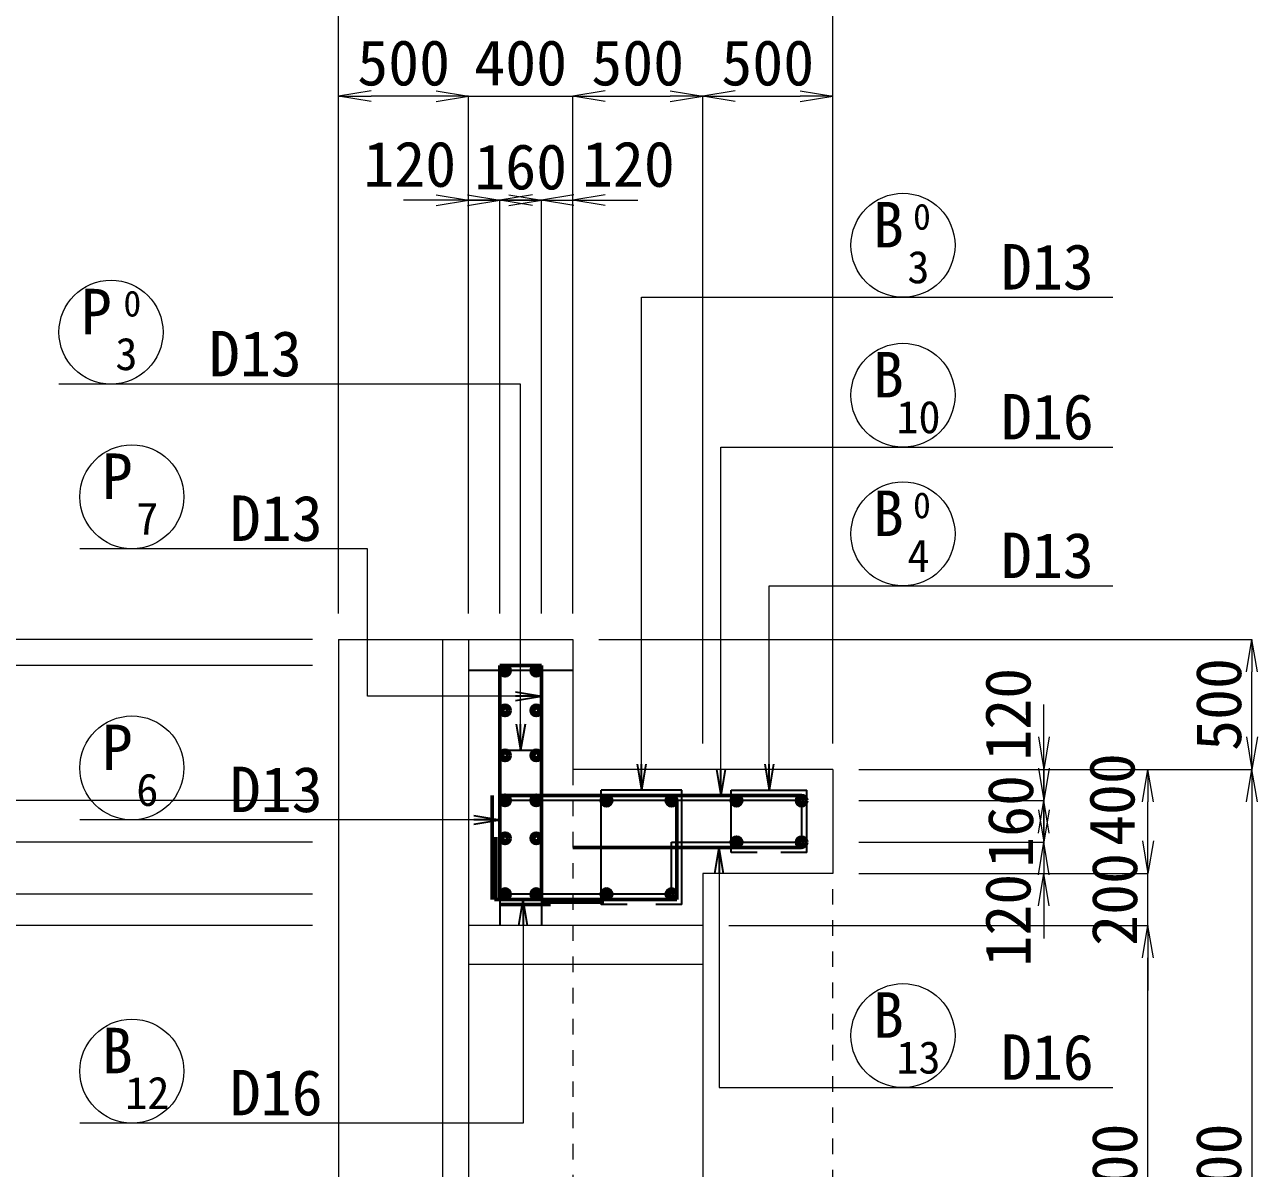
# Model space of a CAD drawing. Header units: millimetres. Extents: x 169470 to 758170, y -17820 to 11880.
# Drawn here: x 512093 to 516833, y 2366 to 6766 of the extents above; entities that cross this region are included whole.
import ezdxf
from ezdxf.enums import TextEntityAlignment as Align

# ---------------------------------------------------------------- set-up
doc = ezdxf.new("R2010")
doc.units = ezdxf.units.MM
doc.header["$LTSCALE"] = 50
doc.header["$PDSIZE"] = 300
doc.linetypes.add('SXF_跳び破線', pattern=[12, 6, -6])
doc.layers.get('Defpoints').update_dxf_attribs({"color": 151})
for name, color, linetype, lineweight in [('D-BGD', 7, 'Continuous', 13), ('D-STR', 1, 'Continuous', 50), ('D-STR-DIM', 7, 'Continuous', 13), ('D-STR-HTXT', 7, 'Continuous', 13), ('D-STR-STR2', 6, 'Continuous', 25), ('D-STR-STR3', 4, 'Continuous', 25), ('D-STR-TXT', 7, 'Continuous', 13)]:
    doc.layers.add(name, color=color, linetype=linetype, lineweight=lineweight)
doc.styles.add('MS ゴシック', font='MS Gothic.ttf')
doc.styles.add('YOKO_GOTHIC', font='MS Gothic.ttf')
doc.dimstyles.new('DIM-50', dxfattribs={"dimscale": 50, "dimtxt": 3.5, "dimasz": 2.5, "dimexe": 0, "dimexo": 2, "dimgap": 0.8, "dimtad": 1, "dimdec": 0, "dimzin": 1, "dimdsep": 46, "dimtxsty": 'MS ゴシック', "dimblk": 'OPEN', "dimcen": 0.1, "dimclrd": 256, "dimclre": 256, "dimclrt": 256, "dimaunit": 1, "dimadec": 3, "dimazin": 0, "dimtfac": 1, "dimtdec": 0, "dimtix": 1, "dimtmove": 2, "dimatfit": 3, "dimldrblk": 'OPEN', "dimfxl": 1, "dimlwd": -1, "dimlwe": -1, "dimarcsym": 2})
doc.dimstyles.new('S50', dxfattribs={"dimscale": 50, "dimtxt": 3.5, "dimasz": 2, "dimexe": 1, "dimexo": 1, "dimgap": 1, "dimtad": 1, "dimdec": 0, "dimzin": 1, "dimdsep": 46, "dimtxsty": 'YOKO_GOTHIC', "dimblk": 'OPEN', "dimcen": 0, "dimclrd": 256, "dimclre": 256, "dimclrt": 256, "dimaunit": 1, "dimadec": 3, "dimazin": 0, "dimtfac": 1, "dimtdec": 0, "dimtix": 1, "dimtmove": 2, "dimatfit": 3, "dimldrblk": 'OPEN', "dimfxl": 1, "dimlwd": -1, "dimlwe": -1, "dimarcsym": 0})

# ---------------------------------------------------------------- blocks, each defined once
blk = doc.blocks.new('B')
at = {"layer": 'D-STR-STR2', "lineweight": 50}
for radius in [20, 10]:
    blk.add_circle((5866.7, 22812.3), radius, dxfattribs=at)
blk = doc.blocks.new('_Open')
at = {"color": 0, "linetype": 'ByBlock', "lineweight": -2}
for p, q in [((-1, 0.167), (0, 0)), ((-1, -0.167), (0, 0)), ((0, 0), (-1, 0))]:
    blk.add_line(p, q, dxfattribs=at)
blk = doc.blocks.new('*D1876')
at = {"layer": 'D-STR-DIM', "ltscale": 1500, "transparency": 16777216}
for p, q in [((511184.8, 4526), (511184.8, 4651)), ((513200.5, 4401), (511184.8, 4401)), ((511184.8, 4401), (511184.8, 4301)), ((513200.5, 4301), (511184.8, 4301)), ((511184.8, 4176), (511184.8, 4051))]:
    blk.add_line(p, q, dxfattribs=at)
at = {"layer": 'Defpoints', "color": 0, "ltscale": 1500, "transparency": 16777216}
for p in [(513300.5, 4401), (511184.8, 4301), (513300.5, 4301)]:
    blk.add_point(p, dxfattribs=at)
at = {"layer": 'D-STR-DIM', "ltscale": 1500, "transparency": 16777216, "xscale": 125, "yscale": 125, "zscale": 125}
for p, rotation in [((511184.8, 4401), 270), ((511184.8, 4301), 90)]:
    blk.add_blockref('_Open', p, dxfattribs=dict(at, rotation=rotation))
at = {"layer": 'D-STR-DIM', "ltscale": 1500, "transparency": 16777216, "insert": (511057.3, 4611.8), "char_height": 175, "attachment_point": 5, "rotation": 90, "style": 'MS ゴシック'}
blk.add_mtext('100', dxfattribs=at)
blk = doc.blocks.new('*D520')
at = {"layer": 'D-STR-DIM', "ltscale": 1500, "transparency": 16777216}
for p, q in [((511184.8, 4426), (511184.8, 4551)), ((513200.5, 4301), (511184.8, 4301)), ((511184.8, 4301), (511184.8, 3781)), ((513200.5, 3781), (511184.8, 3781)), ((511184.8, 3656), (511184.8, 3531))]:
    blk.add_line(p, q, dxfattribs=at)
at = {"layer": 'Defpoints', "color": 0, "ltscale": 1500, "transparency": 16777216}
for p in [(513300.5, 4301), (511184.8, 3781), (513300.5, 3781)]:
    blk.add_point(p, dxfattribs=at)
at = {"layer": 'D-STR-DIM', "ltscale": 1500, "transparency": 16777216, "xscale": 125, "yscale": 125, "zscale": 125}
for p, rotation in [((511184.8, 4301), 270), ((511184.8, 3781), 90)]:
    blk.add_blockref('_Open', p, dxfattribs=dict(at, rotation=rotation))
at = {"layer": 'D-STR-DIM', "ltscale": 1500, "transparency": 16777216, "char_height": 175, "attachment_point": 5, "rotation": 90, "style": 'MS ゴシック'}
for s, insert in [('=520', (511312.3, 4041)), ('3@', (511048, 4041))]:
    blk.add_mtext(s, dxfattribs=dict(at, insert=insert))
blk = doc.blocks.new('*D521')
at = {"layer": 'D-STR-DIM', "ltscale": 1500, "transparency": 16777216}
for p, q in [((511184.8, 3546), (511184.8, 3671)), ((513200.5, 3421), (511184.8, 3421)), ((511184.8, 3421), (511184.8, 3301)), ((513200.5, 3301), (511184.8, 3301)), ((511184.8, 3176), (511184.8, 3051))]:
    blk.add_line(p, q, dxfattribs=at)
at = {"layer": 'Defpoints', "color": 0, "ltscale": 1500, "transparency": 16777216}
for p in [(513300.5, 3421), (511184.8, 3301), (513300.5, 3301)]:
    blk.add_point(p, dxfattribs=at)
at = {"layer": 'D-STR-DIM', "ltscale": 1500, "transparency": 16777216, "xscale": 125, "yscale": 125, "zscale": 125}
for p, rotation in [((511184.8, 3421), 270), ((511184.8, 3301), 90)]:
    blk.add_blockref('_Open', p, dxfattribs=dict(at, rotation=rotation))
at = {"layer": 'D-STR-DIM', "ltscale": 1500, "transparency": 16777216, "insert": (511057.3, 3109), "char_height": 175, "attachment_point": 5, "rotation": 90, "style": 'MS ゴシック'}
blk.add_mtext('120', dxfattribs=at)
blk = doc.blocks.new('*D395')
at = {"layer": 'D-STR-DIM', "ltscale": 1500, "transparency": 16777216}
for p, q in [((513200.5, 3301), (510784.8, 3301)), ((510784.8, 1426), (510784.8, 3176)), ((513200.5, 1301), (510784.8, 1301))]:
    blk.add_line(p, q, dxfattribs=at)
at = {"layer": 'Defpoints', "color": 0, "ltscale": 1500, "transparency": 16777216}
for p in [(510784.8, 3301), (513300.5, 3301), (513300.5, 1301)]:
    blk.add_point(p, dxfattribs=at)
at = {"layer": 'D-STR-DIM', "ltscale": 1500, "transparency": 16777216, "xscale": 125, "yscale": 125, "zscale": 125}
for p, rotation in [((510784.8, 3301), 90), ((510784.8, 1301), 270)]:
    blk.add_blockref('_Open', p, dxfattribs=dict(at, rotation=rotation))
at = {"layer": 'D-STR-DIM', "ltscale": 1500, "transparency": 16777216, "insert": (510657.3, 2301), "char_height": 175, "attachment_point": 5, "rotation": 90, "style": 'MS ゴシック'}
blk.add_mtext('2000', dxfattribs=at)
blk = doc.blocks.new('*D1842')
at = {"layer": 'D-STR-DIM', "ltscale": 1500, "transparency": 16777216}
for p, q in [((513200.5, 4401), (510784.8, 4401)), ((510784.8, 3426), (510784.8, 4276)), ((513200.5, 3301), (510784.8, 3301))]:
    blk.add_line(p, q, dxfattribs=at)
at = {"layer": 'Defpoints', "color": 0, "ltscale": 1500, "transparency": 16777216}
for p in [(510784.8, 4401), (513300.5, 4401), (513300.5, 3301)]:
    blk.add_point(p, dxfattribs=at)
at = {"layer": 'D-STR-DIM', "ltscale": 1500, "transparency": 16777216, "xscale": 125, "yscale": 125, "zscale": 125}
for p, rotation in [((510784.8, 4401), 90), ((510784.8, 3301), 270)]:
    blk.add_blockref('_Open', p, dxfattribs=dict(at, rotation=rotation))
at = {"layer": 'D-STR-DIM', "ltscale": 1500, "transparency": 16777216, "insert": (510657.3, 3851), "char_height": 175, "attachment_point": 5, "rotation": 90, "style": 'MS ゴシック'}
blk.add_mtext('1100', dxfattribs=at)
blk = doc.blocks.new('*D396')
at = {"layer": 'D-STR-DIM', "ltscale": 1500, "transparency": 16777216}
for p, q in [((513200.5, 4401), (510384.8, 4401)), ((510384.8, 826), (510384.8, 4276)), ((513200.5, 701), (510384.8, 701))]:
    blk.add_line(p, q, dxfattribs=at)
at = {"layer": 'Defpoints', "color": 0, "ltscale": 1500, "transparency": 16777216}
for p in [(510384.8, 4401), (513300.5, 4401), (513300.5, 701)]:
    blk.add_point(p, dxfattribs=at)
at = {"layer": 'D-STR-DIM', "ltscale": 1500, "transparency": 16777216, "xscale": 125, "yscale": 125, "zscale": 125}
for p, rotation in [((510384.8, 4401), 90), ((510384.8, 701), 270)]:
    blk.add_blockref('_Open', p, dxfattribs=dict(at, rotation=rotation))
at = {"layer": 'D-STR-DIM', "ltscale": 1500, "transparency": 16777216, "insert": (510257.3, 2551), "char_height": 175, "attachment_point": 5, "rotation": 90, "style": 'MS ゴシック'}
blk.add_mtext('3700', dxfattribs=at)
blk = doc.blocks.new('*D1843')
at = {"layer": 'D-STR-DIM', "ltscale": 1500, "transparency": 16777216}
for p, q in [((513675.5, 6090.8), (513550.5, 6090.8)), ((513800.5, 4501), (513800.5, 6090.8)), ((513800.5, 6090.8), (513920.5, 6090.8)), ((513920.5, 4501), (513920.5, 6090.8)), ((514045.5, 6090.8), (514170.5, 6090.8))]:
    blk.add_line(p, q, dxfattribs=at)
at = {"layer": 'Defpoints', "color": 0, "ltscale": 1500, "transparency": 16777216}
for p in [(513920.5, 6090.8), (513800.5, 4401), (513920.5, 4401)]:
    blk.add_point(p, dxfattribs=at)
at = {"layer": 'D-STR-DIM', "ltscale": 1500, "transparency": 16777216, "xscale": 125, "yscale": 125, "zscale": 125}
blk.add_blockref('_Open', (513800.5, 6090.8), dxfattribs=at)
at = {"layer": 'D-STR-DIM', "ltscale": 1500, "transparency": 16777216, "xscale": 125, "yscale": 125, "zscale": 125, "rotation": 180}
blk.add_blockref('_Open', (513920.5, 6090.8), dxfattribs=at)
at = {"layer": 'D-STR-DIM', "ltscale": 1500, "transparency": 16777216, "insert": (513573.9, 6228.3), "char_height": 175, "attachment_point": 5, "style": 'MS ゴシック'}
blk.add_mtext('120', dxfattribs=at)
blk = doc.blocks.new('*D397')
at = {"layer": 'D-STR-DIM', "ltscale": 1500, "transparency": 16777216}
for p, q in [((513795.5, 6090.8), (513670.5, 6090.8)), ((513920.5, 4501), (513920.5, 6090.8)), ((513920.5, 6090.8), (514080.5, 6090.8)), ((514080.5, 4501), (514080.5, 6090.8)), ((514205.5, 6090.8), (514330.5, 6090.8))]:
    blk.add_line(p, q, dxfattribs=at)
at = {"layer": 'Defpoints', "color": 0, "ltscale": 1500, "transparency": 16777216}
for p in [(514080.5, 6090.8), (513920.5, 4401), (514080.5, 4401)]:
    blk.add_point(p, dxfattribs=at)
at = {"layer": 'D-STR-DIM', "ltscale": 1500, "transparency": 16777216, "xscale": 125, "yscale": 125, "zscale": 125}
blk.add_blockref('_Open', (513920.5, 6090.8), dxfattribs=at)
at = {"layer": 'D-STR-DIM', "ltscale": 1500, "transparency": 16777216, "xscale": 125, "yscale": 125, "zscale": 125, "rotation": 180}
blk.add_blockref('_Open', (514080.5, 6090.8), dxfattribs=at)
at = {"layer": 'D-STR-DIM', "ltscale": 1500, "transparency": 16777216, "insert": (514000.5, 6218.3), "char_height": 175, "attachment_point": 5, "style": 'MS ゴシック'}
blk.add_mtext('160', dxfattribs=at)
blk = doc.blocks.new('*D1844')
at = {"layer": 'D-STR-DIM', "ltscale": 1500, "transparency": 16777216}
for p, q in [((513955.5, 6090.8), (513830.5, 6090.8)), ((514080.5, 4501), (514080.5, 6090.8)), ((514080.5, 6090.8), (514200.5, 6090.8)), ((514200.5, 4501), (514200.5, 6090.8)), ((514325.5, 6090.8), (514450.5, 6090.8))]:
    blk.add_line(p, q, dxfattribs=at)
at = {"layer": 'Defpoints', "color": 0, "ltscale": 1500, "transparency": 16777216}
for p in [(514200.5, 6090.8), (514080.5, 4401), (514200.5, 4401)]:
    blk.add_point(p, dxfattribs=at)
at = {"layer": 'D-STR-DIM', "ltscale": 1500, "transparency": 16777216, "xscale": 125, "yscale": 125, "zscale": 125}
blk.add_blockref('_Open', (514080.5, 6090.8), dxfattribs=at)
at = {"layer": 'D-STR-DIM', "ltscale": 1500, "transparency": 16777216, "xscale": 125, "yscale": 125, "zscale": 125, "rotation": 180}
blk.add_blockref('_Open', (514200.5, 6090.8), dxfattribs=at)
at = {"layer": 'D-STR-DIM', "ltscale": 1500, "transparency": 16777216, "insert": (514414.6, 6228.3), "char_height": 175, "attachment_point": 5, "style": 'MS ゴシック'}
blk.add_mtext('120', dxfattribs=at)
blk = doc.blocks.new('*D398')
at = {"layer": 'D-STR-DIM', "ltscale": 1500, "transparency": 16777216}
for p, q in [((513300.5, 4501), (513300.5, 6490.8)), ((513675.5, 6490.8), (513425.5, 6490.8)), ((513800.5, 4501), (513800.5, 6490.8))]:
    blk.add_line(p, q, dxfattribs=at)
at = {"layer": 'Defpoints', "color": 0, "ltscale": 1500, "transparency": 16777216}
for p in [(513300.5, 6490.8), (513300.5, 4401), (513800.5, 4401)]:
    blk.add_point(p, dxfattribs=at)
at = {"layer": 'D-STR-DIM', "ltscale": 1500, "transparency": 16777216, "xscale": 125, "yscale": 125, "zscale": 125, "rotation": 180}
blk.add_blockref('_Open', (513300.5, 6490.8), dxfattribs=at)
at = {"layer": 'D-STR-DIM', "ltscale": 1500, "transparency": 16777216, "xscale": 125, "yscale": 125, "zscale": 125}
blk.add_blockref('_Open', (513800.5, 6490.8), dxfattribs=at)
at = {"layer": 'D-STR-DIM', "ltscale": 1500, "transparency": 16777216, "insert": (513550.5, 6618.3), "char_height": 175, "attachment_point": 5, "style": 'MS ゴシック'}
blk.add_mtext('500', dxfattribs=at)
blk = doc.blocks.new('*D399')
at = {"layer": 'D-STR-DIM', "ltscale": 1500, "transparency": 16777216}
for p, q in [((513675.5, 6490.8), (513550.5, 6490.8)), ((513800.5, 4501), (513800.5, 6490.8)), ((513800.5, 6490.8), (514200.5, 6490.8)), ((514200.5, 4501), (514200.5, 6490.8)), ((514325.5, 6490.8), (514450.5, 6490.8))]:
    blk.add_line(p, q, dxfattribs=at)
at = {"layer": 'Defpoints', "color": 0, "ltscale": 1500, "transparency": 16777216}
for p in [(514200.5, 6490.8), (513800.5, 4401), (514200.5, 4401)]:
    blk.add_point(p, dxfattribs=at)
at = {"layer": 'D-STR-DIM', "ltscale": 1500, "transparency": 16777216, "xscale": 125, "yscale": 125, "zscale": 125}
blk.add_blockref('_Open', (513800.5, 6490.8), dxfattribs=at)
at = {"layer": 'D-STR-DIM', "ltscale": 1500, "transparency": 16777216, "xscale": 125, "yscale": 125, "zscale": 125, "rotation": 180}
blk.add_blockref('_Open', (514200.5, 6490.8), dxfattribs=at)
at = {"layer": 'D-STR-DIM', "ltscale": 1500, "transparency": 16777216, "insert": (514000.5, 6618.3), "char_height": 175, "attachment_point": 5, "style": 'MS ゴシック'}
blk.add_mtext('400', dxfattribs=at)
blk = doc.blocks.new('*D400')
at = {"layer": 'D-STR-DIM', "ltscale": 1500, "transparency": 16777216}
for p, q in [((514200.5, 4501), (514200.5, 6490.8)), ((514325.5, 6490.8), (514575.5, 6490.8)), ((514700.5, 4001), (514700.5, 6490.8))]:
    blk.add_line(p, q, dxfattribs=at)
at = {"layer": 'Defpoints', "color": 0, "ltscale": 1500, "transparency": 16777216}
for p in [(514700.5, 6490.8), (514200.5, 4401), (514700.5, 3901)]:
    blk.add_point(p, dxfattribs=at)
at = {"layer": 'D-STR-DIM', "ltscale": 1500, "transparency": 16777216, "xscale": 125, "yscale": 125, "zscale": 125, "rotation": 180}
blk.add_blockref('_Open', (514200.5, 6490.8), dxfattribs=at)
at = {"layer": 'D-STR-DIM', "ltscale": 1500, "transparency": 16777216, "xscale": 125, "yscale": 125, "zscale": 125}
blk.add_blockref('_Open', (514700.5, 6490.8), dxfattribs=at)
at = {"layer": 'D-STR-DIM', "ltscale": 1500, "transparency": 16777216, "insert": (514450.5, 6618.3), "char_height": 175, "attachment_point": 5, "style": 'MS ゴシック'}
blk.add_mtext('500', dxfattribs=at)
blk = doc.blocks.new('*D1845')
at = {"layer": 'D-STR-DIM', "ltscale": 1500, "transparency": 16777216}
for p, q in [((514700.5, 4001), (514700.5, 6490.8)), ((514825.5, 6490.8), (515075.5, 6490.8)), ((515200.5, 4001), (515200.5, 6490.8))]:
    blk.add_line(p, q, dxfattribs=at)
at = {"layer": 'Defpoints', "color": 0, "ltscale": 1500, "transparency": 16777216}
for p in [(515200.5, 6490.8), (514700.5, 3901), (515200.5, 3901)]:
    blk.add_point(p, dxfattribs=at)
at = {"layer": 'D-STR-DIM', "ltscale": 1500, "transparency": 16777216, "xscale": 125, "yscale": 125, "zscale": 125, "rotation": 180}
blk.add_blockref('_Open', (514700.5, 6490.8), dxfattribs=at)
at = {"layer": 'D-STR-DIM', "ltscale": 1500, "transparency": 16777216, "xscale": 125, "yscale": 125, "zscale": 125}
blk.add_blockref('_Open', (515200.5, 6490.8), dxfattribs=at)
at = {"layer": 'D-STR-DIM', "ltscale": 1500, "transparency": 16777216, "insert": (514950.5, 6618.3), "char_height": 175, "attachment_point": 5, "style": 'MS ゴシック'}
blk.add_mtext('500', dxfattribs=at)
blk = doc.blocks.new('*D401')
at = {"layer": 'D-STR-DIM', "ltscale": 1500, "transparency": 16777216}
for p, q in [((513300.5, 4501), (513300.5, 6890.8)), ((515075.5, 6890.8), (513425.5, 6890.8)), ((515200.5, 4001), (515200.5, 6890.8))]:
    blk.add_line(p, q, dxfattribs=at)
at = {"layer": 'Defpoints', "color": 0, "ltscale": 1500, "transparency": 16777216}
for p in [(513300.5, 6890.8), (513300.5, 4401), (515200.5, 3901)]:
    blk.add_point(p, dxfattribs=at)
at = {"layer": 'D-STR-DIM', "ltscale": 1500, "transparency": 16777216, "xscale": 125, "yscale": 125, "zscale": 125, "rotation": 180}
blk.add_blockref('_Open', (513300.5, 6890.8), dxfattribs=at)
at = {"layer": 'D-STR-DIM', "ltscale": 1500, "transparency": 16777216, "xscale": 125, "yscale": 125, "zscale": 125}
blk.add_blockref('_Open', (515200.5, 6890.8), dxfattribs=at)
at = {"layer": 'D-STR-DIM', "ltscale": 1500, "transparency": 16777216, "insert": (514250.5, 7018.3), "char_height": 175, "attachment_point": 5, "style": 'MS ゴシック'}
blk.add_mtext('1900', dxfattribs=at)
blk = doc.blocks.new('*D411')
at = {"layer": 'D-STR-DIM', "ltscale": 1500, "transparency": 16777216}
for p, q in [((516012.4, 4026), (516012.4, 4151)), ((515300.5, 3901), (516012.4, 3901)), ((516012.4, 3901), (516012.4, 3781)), ((515300.5, 3781), (516012.4, 3781)), ((516012.4, 3656), (516012.4, 3531))]:
    blk.add_line(p, q, dxfattribs=at)
at = {"layer": 'Defpoints', "color": 0, "ltscale": 1500, "transparency": 16777216}
for p in [(515200.5, 3901), (515200.5, 3781), (516012.4, 3781)]:
    blk.add_point(p, dxfattribs=at)
at = {"layer": 'D-STR-DIM', "ltscale": 1500, "transparency": 16777216, "xscale": 125, "yscale": 125, "zscale": 125}
for p, rotation in [((516012.4, 3901), 270), ((516012.4, 3781), 90)]:
    blk.add_blockref('_Open', p, dxfattribs=dict(at, rotation=rotation))
at = {"layer": 'D-STR-DIM', "ltscale": 1500, "transparency": 16777216, "insert": (515874.9, 4113.2), "char_height": 175, "attachment_point": 5, "rotation": 90, "style": 'MS ゴシック'}
blk.add_mtext('120', dxfattribs=at)
blk = doc.blocks.new('*D412')
at = {"layer": 'D-STR-DIM', "ltscale": 1500, "transparency": 16777216}
for p, q in [((516012.4, 3906), (516012.4, 4031)), ((515300.5, 3781), (516012.4, 3781)), ((516012.4, 3781), (516012.4, 3621)), ((515300.5, 3621), (516012.4, 3621)), ((516012.4, 3496), (516012.4, 3371))]:
    blk.add_line(p, q, dxfattribs=at)
at = {"layer": 'Defpoints', "color": 0, "ltscale": 1500, "transparency": 16777216}
for p in [(515200.5, 3781), (515200.5, 3621), (516012.4, 3621)]:
    blk.add_point(p, dxfattribs=at)
at = {"layer": 'D-STR-DIM', "ltscale": 1500, "transparency": 16777216, "xscale": 125, "yscale": 125, "zscale": 125}
for p, rotation in [((516012.4, 3781), 270), ((516012.4, 3621), 90)]:
    blk.add_blockref('_Open', p, dxfattribs=dict(at, rotation=rotation))
at = {"layer": 'D-STR-DIM', "ltscale": 1500, "transparency": 16777216, "insert": (515884.9, 3701), "char_height": 175, "attachment_point": 5, "rotation": 90, "style": 'MS ゴシック'}
blk.add_mtext('160', dxfattribs=at)
blk = doc.blocks.new('*D413')
at = {"layer": 'D-STR-DIM', "ltscale": 1500, "transparency": 16777216}
for p, q in [((516012.4, 3746), (516012.4, 3871)), ((515300.5, 3621), (516012.4, 3621)), ((516012.4, 3621), (516012.4, 3501)), ((515300.5, 3501), (516012.4, 3501)), ((516012.4, 3376), (516012.4, 3251))]:
    blk.add_line(p, q, dxfattribs=at)
at = {"layer": 'Defpoints', "color": 0, "ltscale": 1500, "transparency": 16777216}
for p in [(515200.5, 3621), (515200.5, 3501), (516012.4, 3501)]:
    blk.add_point(p, dxfattribs=at)
at = {"layer": 'D-STR-DIM', "ltscale": 1500, "transparency": 16777216, "xscale": 125, "yscale": 125, "zscale": 125}
for p, rotation in [((516012.4, 3621), 270), ((516012.4, 3501), 90)]:
    blk.add_blockref('_Open', p, dxfattribs=dict(at, rotation=rotation))
at = {"layer": 'D-STR-DIM', "ltscale": 1500, "transparency": 16777216, "insert": (515874.9, 3320.9), "char_height": 175, "attachment_point": 5, "rotation": 90, "style": 'MS ゴシック'}
blk.add_mtext('120', dxfattribs=at)
blk = doc.blocks.new('*D1850')
at = {"layer": 'D-STR-DIM', "ltscale": 1500, "transparency": 16777216}
for p, q in [((514800.5, 3301), (516412.4, 3301)), ((516412.4, 1426), (516412.4, 3176)), ((514800.5, 1301), (516412.4, 1301))]:
    blk.add_line(p, q, dxfattribs=at)
at = {"layer": 'Defpoints', "color": 0, "ltscale": 1500, "transparency": 16777216}
for p in [(514700.5, 3301), (516412.4, 3301), (514700.5, 1301)]:
    blk.add_point(p, dxfattribs=at)
at = {"layer": 'D-STR-DIM', "ltscale": 1500, "transparency": 16777216, "xscale": 125, "yscale": 125, "zscale": 125}
for p, rotation in [((516412.4, 3301), 90), ((516412.4, 1301), 270)]:
    blk.add_blockref('_Open', p, dxfattribs=dict(at, rotation=rotation))
at = {"layer": 'D-STR-DIM', "ltscale": 1500, "transparency": 16777216, "insert": (516284.9, 2301), "char_height": 175, "attachment_point": 5, "rotation": 90, "style": 'MS ゴシック'}
blk.add_mtext('2000', dxfattribs=at)
blk = doc.blocks.new('*D1851')
at = {"layer": 'D-STR-DIM', "ltscale": 1500, "transparency": 16777216}
for p, q in [((516412.4, 3626), (516412.4, 3751)), ((515300.5, 3501), (516412.4, 3501)), ((516412.4, 3301), (516412.4, 3501)), ((514800.5, 3301), (516412.4, 3301)), ((516412.4, 3176), (516412.4, 3051))]:
    blk.add_line(p, q, dxfattribs=at)
at = {"layer": 'Defpoints', "color": 0, "ltscale": 1500, "transparency": 16777216}
for p in [(515200.5, 3501), (516412.4, 3501), (514700.5, 3301)]:
    blk.add_point(p, dxfattribs=at)
at = {"layer": 'D-STR-DIM', "ltscale": 1500, "transparency": 16777216, "xscale": 125, "yscale": 125, "zscale": 125}
for p, rotation in [((516412.4, 3501), 270), ((516412.4, 3301), 90)]:
    blk.add_blockref('_Open', p, dxfattribs=dict(at, rotation=rotation))
at = {"layer": 'D-STR-DIM', "ltscale": 1500, "transparency": 16777216, "insert": (516284.9, 3401), "char_height": 175, "attachment_point": 5, "rotation": 90, "style": 'MS ゴシック'}
blk.add_mtext('200', dxfattribs=at)
blk = doc.blocks.new('*D1852')
at = {"layer": 'D-STR-DIM', "ltscale": 1500, "transparency": 16777216}
for p, q in [((515300.5, 3901), (516412.4, 3901)), ((516412.4, 3626), (516412.4, 3776)), ((515300.5, 3501), (516412.4, 3501))]:
    blk.add_line(p, q, dxfattribs=at)
at = {"layer": 'Defpoints', "color": 0, "ltscale": 1500, "transparency": 16777216}
for p in [(515200.5, 3901), (516412.4, 3901), (515200.5, 3501)]:
    blk.add_point(p, dxfattribs=at)
at = {"layer": 'D-STR-DIM', "ltscale": 1500, "transparency": 16777216, "xscale": 125, "yscale": 125, "zscale": 125}
for p, rotation in [((516412.4, 3901), 90), ((516412.4, 3501), 270)]:
    blk.add_blockref('_Open', p, dxfattribs=dict(at, rotation=rotation))
at = {"layer": 'D-STR-DIM', "ltscale": 1500, "transparency": 16777216, "insert": (516274.9, 3785.1), "char_height": 175, "attachment_point": 5, "rotation": 90, "style": 'MS ゴシック'}
blk.add_mtext('400', dxfattribs=at)
blk = doc.blocks.new('*D417')
at = {"layer": 'D-STR-DIM', "ltscale": 1500, "transparency": 16777216}
for p, q in [((515300.5, 3901), (516812.4, 3901)), ((516812.4, 3776), (516812.4, 826)), ((515300.5, 701), (516812.4, 701))]:
    blk.add_line(p, q, dxfattribs=at)
at = {"layer": 'Defpoints', "color": 0, "ltscale": 1500, "transparency": 16777216}
for p in [(515200.5, 3901), (515200.5, 701), (516812.4, 701)]:
    blk.add_point(p, dxfattribs=at)
at = {"layer": 'D-STR-DIM', "ltscale": 1500, "transparency": 16777216, "xscale": 125, "yscale": 125, "zscale": 125}
for p, rotation in [((516812.4, 3901), 90), ((516812.4, 701), 270)]:
    blk.add_blockref('_Open', p, dxfattribs=dict(at, rotation=rotation))
at = {"layer": 'D-STR-DIM', "ltscale": 1500, "transparency": 16777216, "insert": (516684.9, 2301), "char_height": 175, "attachment_point": 5, "rotation": 90, "style": 'MS ゴシック'}
blk.add_mtext('3200', dxfattribs=at)
blk = doc.blocks.new('*D418')
at = {"layer": 'D-STR-DIM', "ltscale": 1500, "transparency": 16777216}
for p, q in [((514300.5, 4401), (516812.4, 4401)), ((516812.4, 4026), (516812.4, 4276)), ((515300.5, 3901), (516812.4, 3901))]:
    blk.add_line(p, q, dxfattribs=at)
at = {"layer": 'Defpoints', "color": 0, "ltscale": 1500, "transparency": 16777216}
for p in [(514200.5, 4401), (516812.4, 4401), (515200.5, 3901)]:
    blk.add_point(p, dxfattribs=at)
at = {"layer": 'D-STR-DIM', "ltscale": 1500, "transparency": 16777216, "xscale": 125, "yscale": 125, "zscale": 125}
for p, rotation in [((516812.4, 4401), 90), ((516812.4, 3901), 270)]:
    blk.add_blockref('_Open', p, dxfattribs=dict(at, rotation=rotation))
at = {"layer": 'D-STR-DIM', "ltscale": 1500, "transparency": 16777216, "insert": (516684.9, 4151), "char_height": 175, "attachment_point": 5, "rotation": 90, "style": 'MS ゴシック'}
blk.add_mtext('500', dxfattribs=at)
blk = doc.blocks.new('*D2531')
at = {"layer": 'D-STR-DIM', "transparency": 16777216}
for p, q in [((511184.8, 3746), (511184.8, 3871)), ((513200.5, 3621), (511184.8, 3621)), ((511184.8, 3421), (511184.8, 3621)), ((513200.5, 3421), (511184.8, 3421)), ((511184.8, 3296), (511184.8, 3171))]:
    blk.add_line(p, q, dxfattribs=at)
at = {"layer": 'Defpoints', "color": 0, "transparency": 16777216}
for p in [(511184.8, 3621), (513300.5, 3621), (513300.5, 3421)]:
    blk.add_point(p, dxfattribs=at)
at = {"layer": 'D-STR-DIM', "transparency": 16777216, "xscale": 125, "yscale": 125, "zscale": 125}
for p, rotation in [((511184.8, 3621), 270), ((511184.8, 3421), 90)]:
    blk.add_blockref('_Open', p, dxfattribs=dict(at, rotation=rotation))
at = {"layer": 'D-STR-DIM', "transparency": 16777216, "insert": (511057.3, 3521), "char_height": 175, "attachment_point": 5, "rotation": 90, "style": 'MS ゴシック'}
blk.add_mtext('200', dxfattribs=at)
blk = doc.blocks.new('*D2532')
at = {"layer": 'D-STR-DIM', "transparency": 16777216}
for p, q in [((511184.8, 3906), (511184.8, 4031)), ((513200.5, 3781), (511184.8, 3781)), ((511184.8, 3621), (511184.8, 3781)), ((513200.5, 3621), (511184.8, 3621)), ((511184.8, 3496), (511184.8, 3371))]:
    blk.add_line(p, q, dxfattribs=at)
at = {"layer": 'Defpoints', "color": 0, "transparency": 16777216}
for p in [(511184.8, 3781), (513300.5, 3781), (513300.5, 3621)]:
    blk.add_point(p, dxfattribs=at)
at = {"layer": 'D-STR-DIM', "transparency": 16777216, "xscale": 125, "yscale": 125, "zscale": 125}
for p, rotation in [((511184.8, 3781), 270), ((511184.8, 3621), 90)]:
    blk.add_blockref('_Open', p, dxfattribs=dict(at, rotation=rotation))
at = {"layer": 'D-STR-DIM', "transparency": 16777216, "insert": (511558.1, 3701), "char_height": 175, "attachment_point": 5, "rotation": 90, "style": 'MS ゴシック'}
blk.add_mtext('160', dxfattribs=at)

msp = doc.modelspace()

# ---------------------------------------------------------------- linework, layer by layer
at = {"layer": 'D-BGD'}
for p, q in [((513300.46, 4401.01), (514200.46, 4401.01)), ((513300.46, 4401.01), (513300.46, 701.01)), ((513700.46, 4401.01), (513700.46, 1301.01)), ((513800.46, 4401.01), (513800.46, 1301.01)), ((514200.46, 4401.01), (514200.46, 3901.01)), ((515200.46, 3901.01), (514200.46, 3901.01)), ((515200.46, 3901.01), (515200.46, 3501.01)), ((514700.46, 3301.01), (513800.46, 3301.01))]:
    msp.add_line(p, q, dxfattribs=at)
at = {"layer": 'D-BGD', "linetype": 'SXF_跳び破線', "ltscale": 0.2}
for p, q in [((514200.46, 3901.01), (514200.46, 1301.01)), ((515200.46, 1101.01), (515200.46, 3501.01))]:
    msp.add_line(p, q, dxfattribs=at)
at = {"layer": 'D-BGD', "ltscale": 0.2}
msp.add_line((514700.46, 3151.01), (513800.46, 3151.01), dxfattribs=at)
at = {"layer": 'D-BGD'}
msp.add_lwpolyline([(515200.46, 3501.01), (514700.46, 3501.01), (514700.46, 1101.01), (515200.46, 1101.01)], dxfattribs=at)
at = {"layer": 'D-STR'}
for p, q in [((513920.46, 4301.01), (513920.46, 3401.01)), ((514080.46, 4301.01), (513920.46, 4301.01)), ((514080.46, 4301.01), (514080.46, 3401.01)), ((513890.46, 3801.01), (513890.46, 3401.01)), ((513920.46, 3801.01), (515080.46, 3801.01)), ((514600.46, 3401.01), (514600.46, 3781.01)), ((513905.46, 3401.01), (513905.46, 3641.01)), ((513920.46, 3596.01), (513920.46, 3401.01)), ((514200.46, 3601.01), (515080.46, 3601.01)), ((513900.46, 3401.01), (514600.46, 3401.01)), ((513920.46, 3381.01), (514115.46, 3381.01)), ((514080.46, 3391.01), (514320.46, 3391.01))]:
    msp.add_line(p, q, dxfattribs=at)
at = {"layer": 'D-STR-HTXT'}
msp.add_line((513411.72, 4749.92), (512305.53, 4749.92), dxfattribs=at)
for centre in [(515470.62, 5917.2), (512425.21, 5583.14), (515470.62, 5340.34), (512505.53, 4949.92), (515470.62, 4807.05), (512505.53, 3906.71), (515470.62, 2876.93), (512505.53, 2740.35)]:
    msp.add_circle(centre, 200, dxfattribs=at)
at = {"layer": 'D-STR-STR3'}
for p, q in [((513920.46, 3975.01), (514080.46, 3975.01)), ((514310.46, 3381.01), (514310.46, 3821.01)), ((514620.46, 3821.01), (514310.46, 3821.01)), ((514620.46, 3381.01), (514620.46, 3821.01)), ((514810.46, 3581.01), (514810.46, 3821.01)), ((514810.46, 3821.01), (515100.46, 3821.01)), ((515100.46, 3581.01), (515100.46, 3821.01)), ((514910.46, 3581.01), (514810.46, 3581.01)), ((515100.46, 3581.01), (515000.46, 3581.01)), ((514410.46, 3381.01), (514310.46, 3381.01)), ((514620.46, 3381.01), (514520.46, 3381.01))]:
    msp.add_line(p, q, dxfattribs=at)
at = {"layer": 'Defpoints'}
for p, q in [((514200.46, 4281.01), (513800.46, 4281.01)), ((513920.46, 4281.01), (513920.46, 3301.01)), ((514080.46, 4281.01), (514080.46, 3301.01)), ((515080.46, 3781.01), (513920.46, 3781.01)), ((515080.46, 3781.01), (515080.46, 3621.01)), ((514580.46, 3621.01), (515080.46, 3621.01)), ((514580.46, 3421.01), (514580.46, 3621.01)), ((514580.46, 3421.01), (513920.46, 3421.01))]:
    msp.add_line(p, q, dxfattribs=at)

# ---------------------------------------------------------------- block references
at = {"layer": 'D-STR-STR2'}
for p in [(508073.81, -18531.26), (508193.81, -18531.26), (508073.81, -18684.26), (508193.81, -18684.26), (508073.81, -18857.26), (508193.81, -18857.26), (508073.81, -19030.26), (508193.81, -19030.26), (508463.81, -19031.26), (508713.81, -19031.26), (508963.81, -19031.26), (509213.81, -19031.26), (508073.81, -19176.26), (508193.81, -19176.26), (508963.81, -19191.26), (509213.81, -19191.26), (508073.81, -19391.26), (508193.81, -19391.26), (508463.81, -19391.26), (508713.81, -19391.26)]:
    msp.add_blockref('B', p, dxfattribs=at)

# ---------------------------------------------------------------- texts
at = {"layer": 'D-STR-TXT', "style": 'YOKO_GOTHIC'}
for s, height, p in [('B', 175, (515414.34, 5908.88)), ('0', 100, (515543.58, 5977.45)), ('3', 125, (515530, 5771.08)), ('P', 175, (512368.94, 5574.82)), ('0', 100, (512507.2, 5643.18)), ('3', 125, (512484.6, 5437.02)), ('B', 175, (515414.34, 5332.02)), ('10', 125, (515530, 5194.22)), ('P', 175, (512449.26, 4941.61)), ('B', 175, (515414.34, 4798.73)), ('0', 100, (515543.58, 4867.3)), ('7', 125, (512564.92, 4803.8)), ('4', 125, (515530, 4660.93)), ('P', 175, (512449.26, 3898.39)), ('6', 125, (512564.92, 3760.59)), ('B', 175, (515414.34, 2868.62)), ('B', 175, (512449.26, 2732.04)), ('13', 125, (515530, 2730.81)), ('12', 125, (512564.92, 2594.23))]:
    msp.add_text(s, height=height, dxfattribs=at).set_placement(p, align=Align.CENTER)
for s, p in [('D13', (515847.14, 5747.2)), ('D13', (512801.73, 5413.14)), ('D16', (515847.14, 5170.34)), ('D13', (512882.05, 4779.92)), ('D13', (515847.14, 4637.05)), ('D13', (512882.05, 3736.71)), ('D16', (515847.14, 2706.93)), ('D16', (512882.05, 2570.35))]:
    msp.add_text(s, height=175, dxfattribs=at).set_placement(p)

# ---------------------------------------------------------------- dimensions: what is measured, and where the dimension line sits
at = {"layer": 'D-STR-DIM', "ltscale": 1500}
for base, p1, p2, picture, middle in [((513300.46, 6890.79), (515200.46, 3901.01), (513300.46, 4401.01), '*D401', (514250.46, 7018.29)), ((513300.46, 6490.79), (513800.46, 4401.01), (513300.46, 4401.01), '*D398', (513550.46, 6618.29)), ((514200.46, 6490.79), (513800.46, 4401.01), (514200.46, 4401.01), '*D399', (514000.46, 6618.29)), ((514700.46, 6490.79), (514200.46, 4401.01), (514700.46, 3901.01), '*D400', (514450.46, 6618.29)), ((515200.46, 6490.79), (514700.46, 3901.01), (515200.46, 3901.01), '*D1845', (514950.46, 6618.29)), ((514080.46, 6090.79), (513920.46, 4401.01), (514080.46, 4401.01), '*D397', (514000.46, 6218.29))]:
    dim = msp.add_linear_dim(base=base, p1=p1, p2=p2, dimstyle='DIM-50', dxfattribs=at)
    dim.commit()
    dim.dimension.update_dxf_attribs({"geometry": picture, "text_midpoint": middle})
for base, p1, p2, picture, middle in [((513920.46, 6090.79), (513800.46, 4401.01), (513920.46, 4401.01), '*D1843', (513573.86, 6228.29)), ((514200.46, 6090.79), (514080.46, 4401.01), (514200.46, 4401.01), '*D1844', (514414.56, 6228.29))]:
    dim = msp.add_linear_dim(base=base, p1=p1, p2=p2, dimstyle='DIM-50', dxfattribs=at)
    dim.commit()
    dim.dimension.update_dxf_attribs({"geometry": picture, "text_midpoint": middle, "dimtype": 160})
for base, p1, p2, picture, middle in [((511184.82, 4301.01), (513300.46, 4401.01), (513300.46, 4301.01), '*D1876', (511057.32, 4611.79)), ((516012.37, 3781.01), (515200.46, 3901.01), (515200.46, 3781.01), '*D411', (515874.87, 4113.2)), ((516412.37, 3901.01), (515200.46, 3501.01), (515200.46, 3901.01), '*D1852', (516274.87, 3785.13)), ((516012.37, 3501.01), (515200.46, 3621.01), (515200.46, 3501.01), '*D413', (515874.87, 3320.91)), ((511184.82, 3301.01), (513300.46, 3421.01), (513300.46, 3301.01), '*D521', (511057.32, 3109.02))]:
    dim = msp.add_linear_dim(base=base, p1=p1, p2=p2, angle=90, dimstyle='DIM-50', dxfattribs=at)
    dim.commit()
    dim.dimension.update_dxf_attribs({"geometry": picture, "text_midpoint": middle, "dimtype": 160})
dim = msp.add_linear_dim(base=(511184.82, 3781.01), p1=(513300.46, 4301.01), p2=(513300.46, 3781.01), angle=90, text='3@\\X=<>', dimstyle='DIM-50', dxfattribs=at)
dim.commit()
dim.dimension.update_dxf_attribs({"geometry": '*D520', "text_midpoint": (511184.82, 4041.01)})
for base, p1, p2, picture, middle in [((510384.82, 4401.01), (513300.46, 701.01), (513300.46, 4401.01), '*D396', (510257.32, 2551.01)), ((510784.82, 4401.01), (513300.46, 3301.01), (513300.46, 4401.01), '*D1842', (510657.32, 3851.01)), ((516812.37, 4401.01), (515200.46, 3901.01), (514200.46, 4401.01), '*D418', (516684.87, 4151.01)), ((516012.37, 3621.01), (515200.46, 3781.01), (515200.46, 3621.01), '*D412', (515884.87, 3701.01)), ((516812.37, 701.01), (515200.46, 3901.01), (515200.46, 701.01), '*D417', (516684.87, 2301.01)), ((516412.37, 3501.01), (514700.46, 3301.01), (515200.46, 3501.01), '*D1851', (516284.87, 3401.01)), ((510784.82, 3301.01), (513300.46, 1301.01), (513300.46, 3301.01), '*D395', (510657.32, 2301.01)), ((516412.37, 3301.01), (514700.46, 1301.01), (514700.46, 3301.01), '*D1850', (516284.87, 2301.01))]:
    dim = msp.add_linear_dim(base=base, p1=p1, p2=p2, angle=90, dimstyle='DIM-50', dxfattribs=at)
    dim.commit()
    dim.dimension.update_dxf_attribs({"geometry": picture, "text_midpoint": middle})
at = {"layer": 'D-STR-DIM'}
dim = msp.add_linear_dim(base=(511184.82, 3781.01), p1=(513300.46, 3621.01), p2=(513300.46, 3781.01), angle=90, dimstyle='DIM-50', dxfattribs=at)
dim.commit()
dim.dimension.update_dxf_attribs({"geometry": '*D2532', "text_midpoint": (511558.07, 3701.01), "dimtype": 160})
dim = msp.add_linear_dim(base=(511184.82, 3621.01), p1=(513300.46, 3421.01), p2=(513300.46, 3621.01), angle=90, dimstyle='DIM-50', dxfattribs=at)
dim.commit()
dim.dimension.update_dxf_attribs({"geometry": '*D2531', "text_midpoint": (511057.32, 3521.01)})

# ---------------------------------------------------------------- leaders
at = {"layer": 'D-STR-HTXT'}
for points in [[(514465.46, 3821.01), (514465.46, 5717.2), (516277.18, 5717.2)], [(514000.46, 3975.01), (514000.46, 5383.14), (512225.21, 5383.14)], [(514769.74, 3801.01), (514769.74, 5140.34), (516277.18, 5140.34)], [(514080.46, 4182.89), (513411.72, 4182.89), (513411.72, 4749.92)], [(514955.46, 3821.01), (514955.46, 4607.05), (516277.18, 4607.05)], [(513920.46, 3706.71), (512305.53, 3706.71)], [(514764.34, 3601.01), (514764.34, 2676.93), (516277.18, 2676.93)], [(514009.86, 3401.01), (514009.86, 2540.35), (512305.53, 2540.35)]]:
    msp.add_leader(points, dimstyle='S50', dxfattribs=at)

doc.saveas('drawing.dxf')
